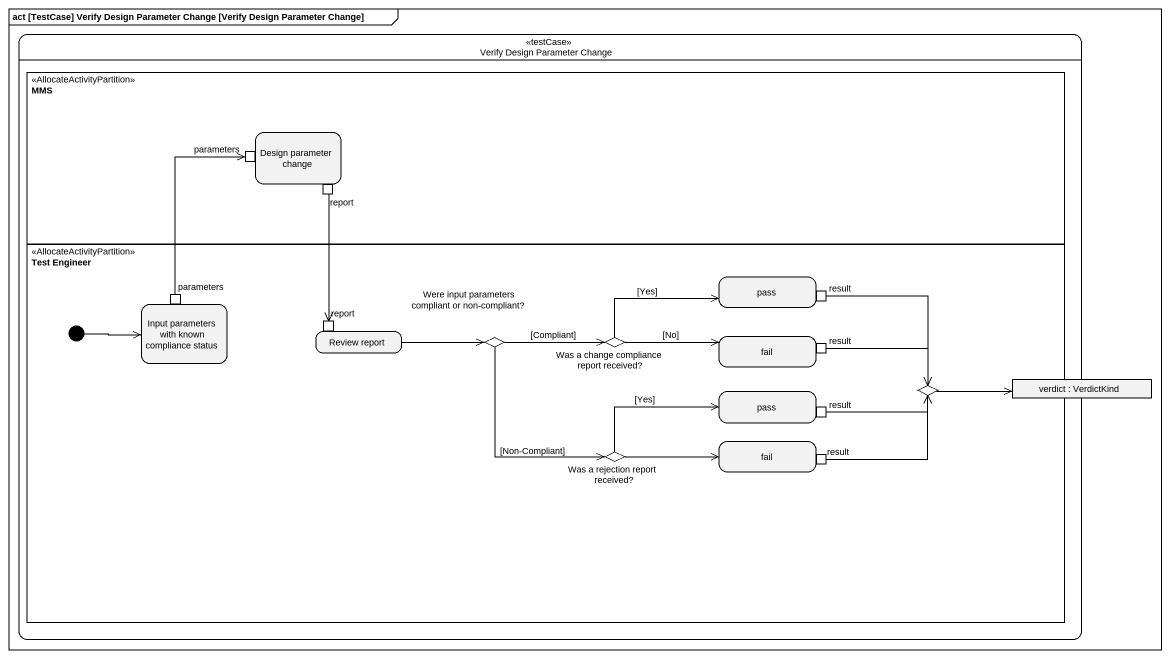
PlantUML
@startuml
mainframe act [TestCase] Verify Design Parameter Change [Verify Design Parameter Change]
hide empty description
state "Verify Design Parameter Change" as Verify_Design_Parameter <<testCase>> {
  state MMS <<AllocateActivityPartition>> {
    state "Design parameter change" as Design_parameter_change {
      state parameters <<inputPin>>
      state report <<outputPin>>
    }
  }
  state "Test Engineer" as Test_Engineer <<AllocateActivityPartition>> {
    state pass {
      state result <<outputPin>>
    }
    state "Input parameters with known compliance status" as Input_parameters_with_known {
      state "parameters" as parameters_2 <<outputPin>>
    }
    state "Review report" as Review_report {
      state "report" as report_2 <<inputPin>>
    }
    state "Were input parameters compliant or non-compliant?" as Were_input_parameters <<choice>>
    state "Was a change compliance report received?" as Was_a_change_compliance <<choice>>
    state fail {
      state "result" as result_2 <<outputPin>>
    }
    state "pass" as pass_2 {
      state "result" as result_3 <<outputPin>>
    }
    state choice1 <<choice>>
    state "Was a rejection report received?" as Was_a_rejection_report <<choice>>
    state "fail" as fail_2 {
      state "result" as result_4 <<outputPin>>
    }
    [*] -right-> Input_parameters_with_known
  }
  state "verdict : VerdictKind" as verdict <<object>>
}
report --> report_2
parameters_2 -up-> parameters
result --> choice1
Review_report -right-> Were_input_parameters
Were_input_parameters -right-> Was_a_change_compliance : [Compliant]
Were_input_parameters --> Was_a_rejection_report : [Non-Compliant]
Was_a_change_compliance -right-> pass : [Yes]
Was_a_change_compliance -right-> fail : [No]
result_2 -right-> choice1
choice1 -right-> verdict
result_3 -right-> choice1
Was_a_rejection_report -right-> pass_2 : [Yes]
Was_a_rejection_report -right-> fail_2
result_4 -up-> choice1
@enduml
